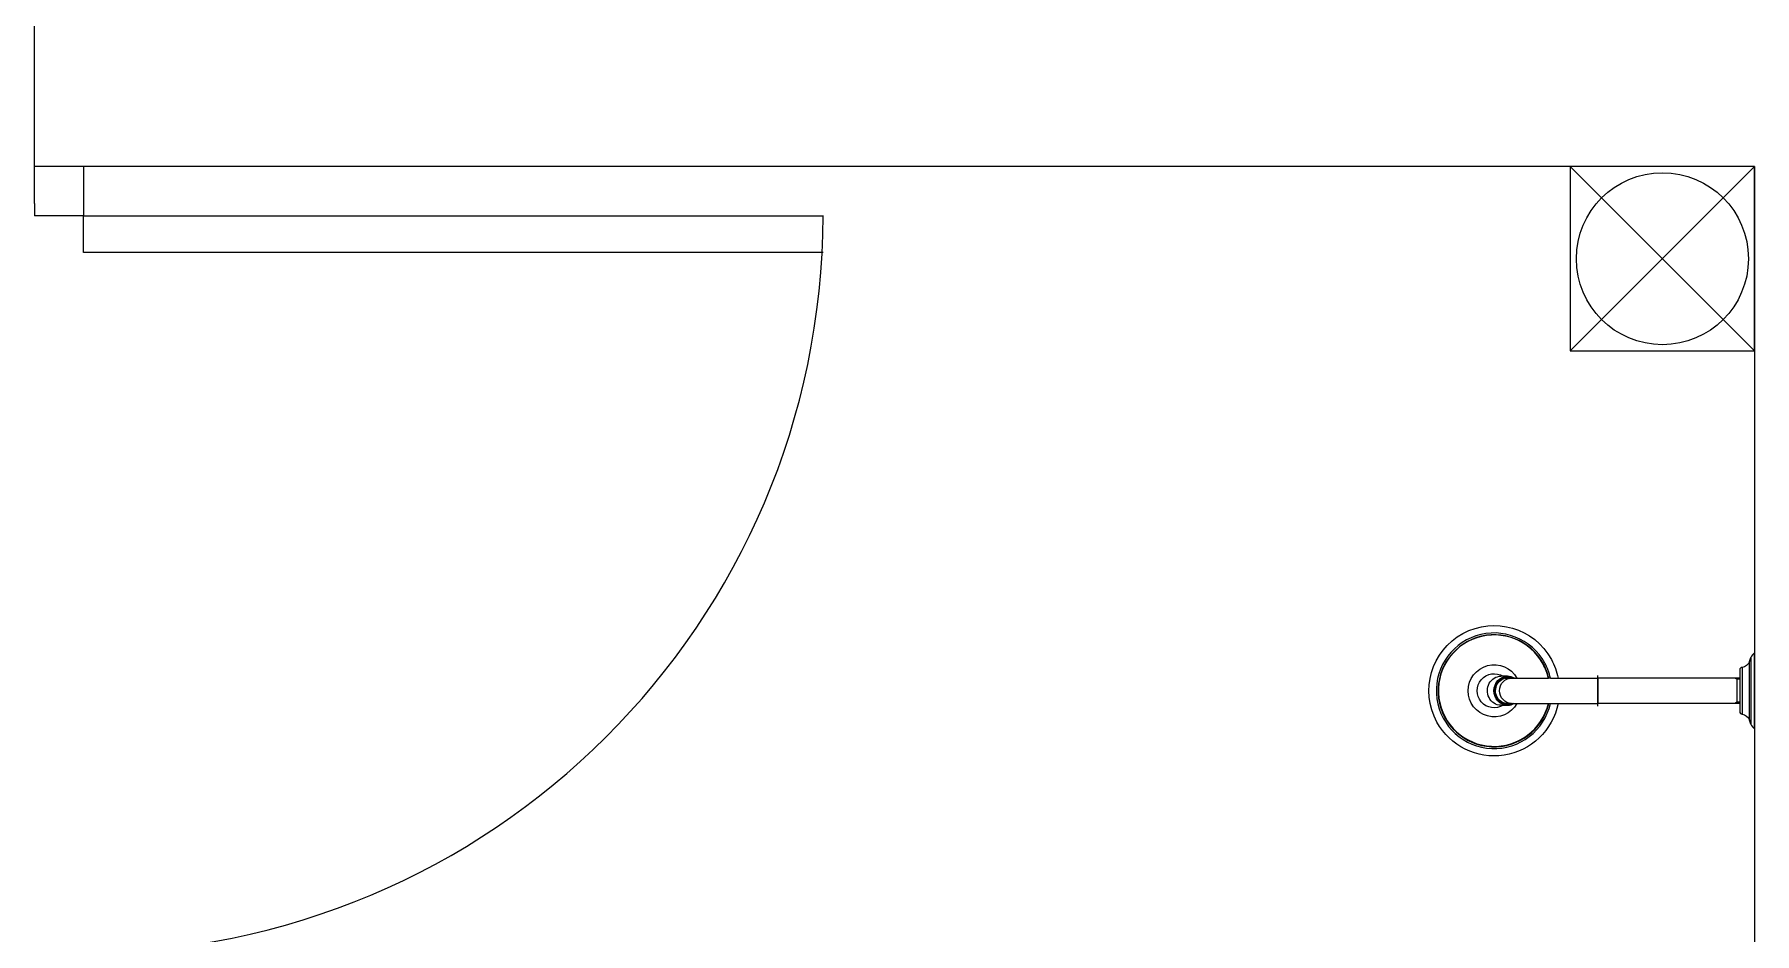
# Model space of a CAD drawing. Header units: millimetres. Extents: x 999 to 1260, y -38 to 225.
# Drawn here: x 1069.242 to 1070.642, y 79.408 to 80.139 of the extents above; entities that cross this region are included whole.
import ezdxf
from ezdxf.enums import TextEntityAlignment as Align

# ---------------------------------------------------------------- set-up
doc = ezdxf.new("R2010")
doc.units = ezdxf.units.MM
doc.linetypes.add('DASHDOT', pattern=[1, 0.5, -0.25, 0, -0.25])
doc.layers.add('I-ARQ', color=8, linetype='Continuous')
doc.styles.add('ROMANS', font='romans', dxfattribs={"oblique": 15})

# ---------------------------------------------------------------- blocks, each defined once
blk = doc.blocks.new('praça')
at = {"layer": 'I-ARQ'}
for p, q in [((1255.8658, 21.5401), (1255.8558, 21.5401)), ((1255.8558, 21.5001), (1255.8558, 21.5401)), ((1255.8658, 21.5401), (1255.8958, 21.5401)), ((1255.8958, 21.5001), (1255.8958, 21.5401)), ((1255.8958, 21.5401), (1255.8958, 21.5401)), ((1255.8958, 20.1401), (1255.8958, 21.5401)), ((1255.8958, 21.5401), (1259.5908, 21.5401)), ((1255.8258, 20.8982), (1255.8258, 21.5001)), ((1255.8258, 21.5001), (1255.8558, 21.5001)), ((1255.8958, 21.5001), (1255.8558, 21.5001)), ((1255.8558, 21.5001), (1255.8558, 20.8982)), ((1255.8958, 21.5001), (1255.8958, 21.5001)), ((1255.8958, 20.2901), (1255.7458, 20.1401)), ((1255.8958, 20.1401), (1255.7458, 20.2901)), ((1255.7458, 20.2901), (1255.7458, 20.1401)), ((1255.8958, 20.2901), (1255.7458, 20.2901)), ((1255.8958, 20.1401), (1255.8958, 20.2901)), ((1255.8958, 20.1401), (1253.4208, 20.1401)), ((1255.7458, 20.1401), (1255.8958, 20.1401))]:
    blk.add_line(p, q, dxfattribs=at)
for points in [[(1255.4588, 20.3, -0.700978), (1255.4437, 20.3986, -1), (1255.4946, 20.3054, -0.07613), (1255.4795, 20.3)], [(1255.4795, 20.3062, 0.06962), (1255.4917, 20.3108, 5.480122), (1255.4588, 20.3062)], [(1255.4588, 20.3335, -3.836175), (1255.4795, 20.3335)], [(1255.4574, 20.3447, -1.802734), (1255.4809, 20.3447)], [(1255.4501, 20.1503, -0.280777), (1255.4452, 20.1442)], [(1255.4882, 20.1503, 0.377188), (1255.4862, 20.1521), (1255.4521, 20.1521, 0.377188), (1255.4501, 20.1503)], [(1255.4931, 20.1442, -0.280777), (1255.4882, 20.1503)]]:
    blk.add_lwpolyline(points, format="xyb", dxfattribs=at)
at = {"layer": 'I-ARQ', "ltscale": 0.06322}
for points in [[(1255.4795, 20.3062), (1255.4795, 20.3076, 0.067971), (1255.491, 20.312, 5.429636), (1255.4588, 20.3076)], [(1255.4795, 20.3335), (1255.4795, 20.3079, 0.067551), (1255.4909, 20.3122, 5.416932), (1255.4588, 20.3079)]]:
    blk.add_lwpolyline(points, format="xyb", dxfattribs=at)
at = {"layer": 'I-ARQ', "ltscale": 0.067122}
blk.add_lwpolyline([(1255.4574, 20.3465), (1255.4574, 20.341, 0.128945), (1255.4588, 20.3358)], format="xyb", dxfattribs=at)
at = {"layer": 'I-ARQ', "ltscale": 0.06322}
for points in [[(1255.4588, 20.343), (1255.4588, 20.3335)], [(1255.4795, 20.343), (1255.4795, 20.3335)], [(1255.4588, 20.3335), (1255.4588, 20.3)], [(1255.4795, 20.3062), (1255.4795, 20.3)], [(1255.4588, 20.3), (1255.4588, 20.2677)], [(1255.4795, 20.3), (1255.4795, 20.2677)]]:
    blk.add_lwpolyline(points, dxfattribs=at)
at = {"layer": 'I-ARQ', "ltscale": 0.067121}
for points in [[(1255.4809, 20.3447), (1255.4809, 20.3465)], [(1255.4809, 20.3411), (1255.4809, 20.3447)]]:
    blk.add_lwpolyline(points, dxfattribs=at)
at = {"layer": 'I-ARQ', "linetype": 'DASHDOT', "ltscale": 0.30975}
blk.add_lwpolyline([(1255.4567, 20.2677), (1255.4816, 20.2677)], dxfattribs=at)
at = {"layer": 'I-ARQ'}
for points in [[(1255.4588, 20.1521), (1255.4588, 20.2677)], [(1255.4795, 20.1521), (1255.4795, 20.2677)]]:
    blk.add_lwpolyline(points, dxfattribs=at)
at = {"layer": 'I-ARQ', "ltscale": 0.258125}
blk.add_lwpolyline([(1255.4795, 20.2677), (1255.4588, 20.2677)], dxfattribs=at)
at = {"layer": 'I-ARQ', "ltscale": 0.352288}
blk.add_lwpolyline([(1255.4882, 20.1503), (1255.4501, 20.1503)], dxfattribs=at)
at = {"layer": 'I-ARQ', "ltscale": 0.029062}
for points in [[(1255.4599, 20.1521), (1255.4599, 20.1544), (1255.4588, 20.1562)], [(1255.4785, 20.1521), (1255.4785, 20.1544)]]:
    blk.add_lwpolyline(points, dxfattribs=at)
at = {"layer": 'I-ARQ', "ltscale": 0.242325}
blk.add_lwpolyline([(1255.4795, 20.1544), (1255.4588, 20.1544)], dxfattribs=at)
at = {"layer": 'I-ARQ', "ltscale": 0.218093}
blk.add_lwpolyline([(1255.4785, 20.1544), (1255.461, 20.1544)], dxfattribs=at)
at = {"layer": 'I-ARQ', "ltscale": 0.025813}
blk.add_lwpolyline([(1255.4785, 20.1544), (1255.4795, 20.1562)], dxfattribs=at)
at = {"layer": 'I-ARQ', "ltscale": 0.200747}
blk.add_lwpolyline([(1255.442, 20.1431, 0.164371), (1255.4383, 20.1401), (1255.5, 20.1401, 0.164371), (1255.4963, 20.1431)], format="xyb", dxfattribs=at)
at = {"layer": 'I-ARQ'}
blk.add_lwpolyline([(1255.4963, 20.1431), (1255.442, 20.1431), (1255.4452, 20.1442), (1255.4931, 20.1442)], close=True, dxfattribs=at)
blk.add_circle((1255.8208, 20.2151), 0.07, dxfattribs=at)
blk.add_arc((1255.8574, 21.4998), 0.6016, 179.9742, 269.8489, dxfattribs=at)
at = {"layer": 'I-ARQ', "extrusion": (0, 0, -1)}
for centre, major_axis, ratio, start_param, end_param in [((1255.4692, 20.3465), (0.0118, 0), 0.939693, 3.141564, 4.212389), ((1255.4692, 20.3465), (0.0118, 0), 0.939693, 4.212389, 6.283156), ((1255.4692, 20.3409), (0.0113, 0), 0.939693, 2.733002, 6.691778), ((1255.4692, 20.3409), (0.0112, 0), 0.939693, 2.754136, 6.670644), ((1255.4692, 20.3411), (0.0118, 0), 0.939692, 3.141597, 6.283189), ((1255.4692, 20.341), (0.0105, 0), 0.939693, 3.141565, 4.21239), ((1255.4692, 20.3379), (0.0103, 0), 0.939693, 3.141592, 6.283184), ((1255.4692, 20.341), (0.0105, 0), 0.939693, 4.212388, 6.283156), ((1255.4692, 20.341), (0.0105, 0), 0.939689, 2.94216, 3.141572), ((1255.4692, 20.3416), (0.00722, -0.00722), 0.999999, 2.168493, 2.329509), ((1255.4692, 20.3416), (0.00722, 0.00722), 0.999999, 0.812087, 0.973104), ((1255.4692, 20.3411), (0.0118, 0), 0.942388, -0.00082, 0.496804), ((1255.4692, 20.341), (0.0105, 0), 0.939691, -0.000035, 0.199439)]:
    blk.add_ellipse(centre, major_axis=major_axis, ratio=ratio, start_param=start_param, end_param=end_param, dxfattribs=at)
at = {"layer": 'I-ARQ', "width": 1, "flags": 3}
blk.add_attdef('CODIGO', text='', height=0.024, rotation=360, dxfattribs=at).set_placement((1257.0158, 34.8444), align=Align.MIDDLE)
at = {"layer": 'I-ARQ', "text_generation_flag": 4, "width": 1, "flags": 3}
blk.add_attdef('CODIGO', text='', height=0.024, rotation=360, dxfattribs=at).set_placement((1258.8708, 16.0277), align=Align.MIDDLE)
at = {"layer": 'I-ARQ', "style": 'ROMANS', "width": 1}
blk.add_attdef('0.00', (1278.7034, -45.8668), '', height=0.36, dxfattribs=at)

msp = doc.modelspace()

# ---------------------------------------------------------------- block references
at = {"layer": 'I-ARQ', "rotation": 90}
msp.add_blockref('praça', (1090.7819, -1175.8639), dxfattribs=at)

doc.saveas('drawing.dxf')
